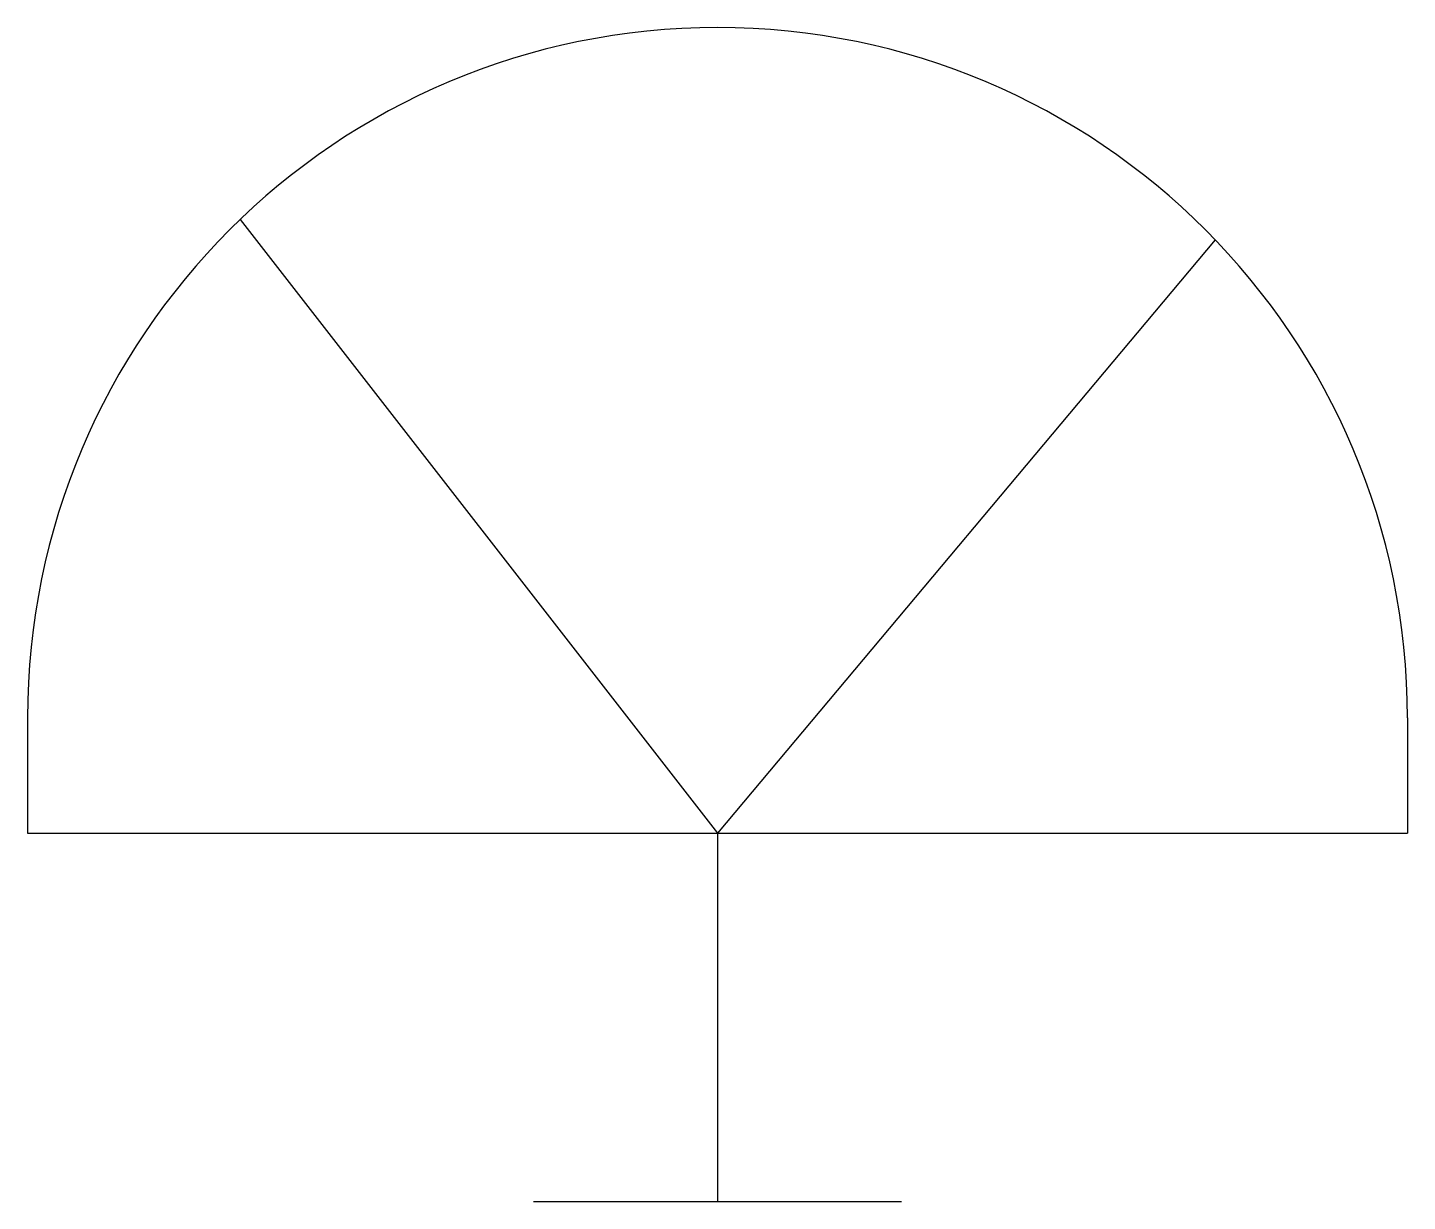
# Model space of a CAD drawing. Extents: x -0.098 to 0.098, y 0 to 0.166.
import ezdxf

# ---------------------------------------------------------------- set-up
doc = ezdxf.new("R2010")
doc.units = 0
doc.header["$MEASUREMENT"] = 0
doc.layers.get('0').update_dxf_attribs({"linetype": 'CONTINUOUS'})

msp = doc.modelspace()

# ---------------------------------------------------------------- linework, layer by layer
for p, q in [((-0.06755, 0.13893), (0, 0.05208)), ((0.07045, 0.13604), (0, 0.05208)), ((-0.09766, 0.06841), (-0.09766, 0.05208)), ((0.09766, 0.06841), (0.09766, 0.05208)), ((-0.09766, 0.05208), (0.09766, 0.05208)), ((0, 0.05208), (0, 0)), ((-0.02604, 0), (0.02604, 0))]:
    msp.add_line(p, q)
msp.add_arc((0, 0.06841), 0.09766, 0, 180)

doc.saveas('drawing.dxf')
